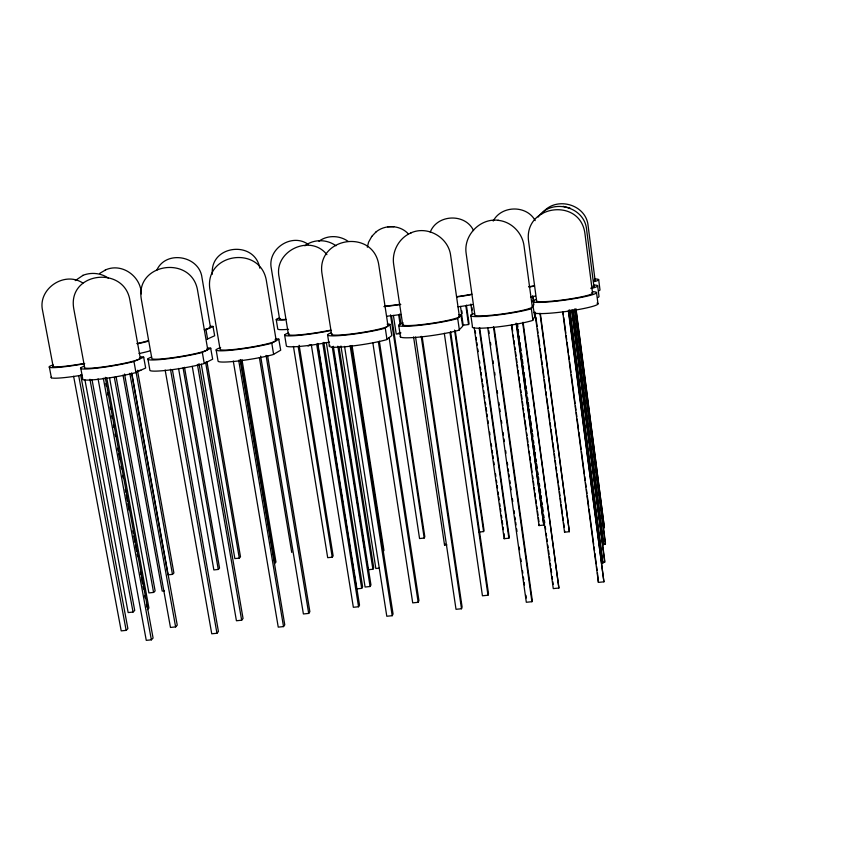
<?xml version="1.0" encoding="UTF-8"?>
<svg xmlns="http://www.w3.org/2000/svg" width="844" height="844" viewBox="0 0 844 844"><rect width="100%" height="100%" fill="white"/><g stroke="black" fill="none" stroke-linecap="round" stroke-linejoin="round"><path stroke-width="1.27" d="M562.674 311.636L598.407 582.392L603.914 581.822L568.529 310.265M602.574 562.389L604.684 562.178L604.737 560.701L571.979 310.539M602.859 544.486L605.38 544.211L605.433 542.871L574.88 308.925M598.407 582.392L597.457 572.949M534.917 312.723L564.552 532.205L569.352 531.688L540.434 314.126M516.939 323.706L553.274 588.606L558.897 588.036L523.09 322.25M564.552 532.205L564.741 530.95M487.737 327.535L526.318 602.268L531.91 601.709L532.237 599.979L494.151 327.398M511.401 325.098L539.021 525.569L543.789 525.052L516.623 324.033M539.021 525.569L539.284 524.346M367.34 247.197L368.564 242.207L371.803 236.373M474.18 327.504L504.153 538.704L508.879 538.187L509.238 536.932L479.645 327.577M444.303 333.253L482.441 595.79L487.98 595.231L488.486 593.532L450.643 331.797M504.153 538.704L504.522 537.438M415.575 337.041L456.013 609.305L461.51 608.756L462.101 607.026L422.179 336.872M479.339 530.855L478.886 532.1L483.591 531.583L484.034 530.348L455.306 330.922M446.877 544.865L444.545 545.108L445.104 543.842M372.826 342.675L412.716 602.869L418.17 602.31L418.93 600.601L379.357 341.198M344.563 346.388L386.795 616.247L392.207 615.709L393.051 613.957L351.357 346.209M389.105 337.516L419.552 538.546L424.194 538.039L424.817 536.784L391.458 315.582M470.825 315.171L472.45 326.586A33.159 3.545 -8.1 0 0 494.078 327.293A33.159 3.545 -8.1 0 0 532.501 320.498L534.769 316.69L532.912 305.264M156.667 270.428C165.582 249.75 199.332 255.553 201.98 277.623L210.483 327.377M532.923 320.351L531.351 308.725L533.229 305.306M430.25 232.132C437.16 214.091 465.508 213.099 473.558 230.612M493.223 221.044C501.315 205.25 526.814 204.87 535.17 220.622M311.331 344.858L353.351 607.29L358.563 606.762L359.512 605.095L317.808 343.424M326.343 342.442L365.093 587.034L370.083 586.517L370.949 584.997L333.296 346.262M356.569 588.89L361.696 588.363L362.614 586.791L323.832 342.39M367.573 567.168L367.984 569.763L372.9 569.236L373.734 567.801L339.024 346.873M260.627 356.115L303.397 613.957L308.714 613.419L309.864 611.689L267.632 355.904M233.282 361.042L278.246 627.124L283.531 626.596L284.766 624.824L240.139 359.533M293.438 346.42L327.694 557.684L332.23 557.188L333.137 555.901L299.135 345.27M192.274 366.444L236.425 620.751L241.658 620.213L243.051 618.473L199.005 363.616M165.15 370.01L211.749 633.791L216.95 633.264L218.427 631.491L172.398 369.777M460.507 306.425L463.198 325.235L468.515 324.529L469.074 323.885L466.394 305.127M463.198 325.235L463.767 324.581M400.647 336.039A32.821 3.503 -8.4 0 0 420.323 336.978A32.821 3.503 -8.4 0 0 458.904 330.183L462.723 326.195L460.845 314.865A32.863 3.249 -8.4 0 0 458.904 314.77M376.044 231.921C385.318 224.282 400.351 224.915 408.433 234.02M124.543 374.029L170.467 627.44L175.626 626.913L177.251 625.161L131.896 373.786M201.294 364.144L234.854 558.601L239.306 558.116L240.498 556.829L206.928 361.559M75.264 280.609L82.965 275.376M403.221 322.914A32.863 3.249 -8.4 0 0 413.032 325.9A32.863 3.249 -8.4 0 0 457.248 318.663L461.109 314.917M371.624 236.563L376.16 231.794M98.073 378.84L146.265 640.353L151.382 639.836L153.08 638.053L105.247 377.289M178.559 368.427L213.859 569.922L218.279 569.447L219.535 568.128L184.488 367.277M538.177 217.066C551.29 197.897 584.607 206.21 586.612 229.61L593.902 286.422M541.827 213.922C554.36 195.597 586.221 203.52 588.131 225.897L595.083 280.229M73.618 376.276L121.209 630.879L126.157 630.373L127.887 628.674L80.644 374.789M147.331 609.632L148.924 608.081L106.703 377.743M84.949 379.895L128.161 612.565L133.035 612.058L134.713 610.455L92.049 379.758M109.583 377.964L148.913 592.921L153.587 592.425L155.127 590.948L116.061 376.551M131.548 372.921L167.977 574.848L172.482 574.374L173.896 573.013L137.466 370.294M329.983 345.344A32.568 3.439 -8.7 0 0 347.781 346.494A32.568 3.439 -8.7 0 0 386.499 339.699L391.827 335.543L389.917 324.307A32.61 3.197 -8.7 0 0 387.122 324.17M330.932 332.937A32.61 3.197 -8.7 0 0 342.326 335.374A32.61 3.197 -8.7 0 0 384.769 328.284L390.139 324.37M304.884 245.826C313.768 238.884 326.987 239.179 335.975 245.773M318.948 241.257C327.43 234.864 339.773 235.254 348.255 241.468M82.881 283.067C64.503 270.681 37.537 288.891 42.58 310.539L53.172 366.591M99.708 273.382L105.584 269.932M411.239 232.807C399.075 237.734 391.732 251.322 393.642 264.235L402.736 324.982M216.138 349.891L218.037 361A32.336 3.334 -9.1 0 0 237.892 361.021A32.336 3.334 -9.1 0 0 273.076 354.617L280.704 350.197L278.752 339.109A32.367 3.102 -9.1 0 0 275.408 338.908M220.643 347.623A32.367 3.102 -9.1 0 0 228.766 350.429A32.367 3.102 -9.1 0 0 271.23 343.36L278.9 339.183M147.89 358.964L149.852 369.967A32.272 3.27 -9.4 0 0 168.241 370.157A32.272 3.27 -9.4 0 0 203.657 363.743L212.656 359.175L210.683 348.182A32.315 3.028 -9.3 0 0 207.698 347.928M151.698 357.065A32.315 3.028 -9.3 0 0 160.339 359.555A32.315 3.028 -9.3 0 0 201.737 352.592L210.789 348.245M80.707 367.889L82.733 378.798A32.283 3.186 -9.7 0 0 99.697 379.156A32.283 3.186 -9.7 0 0 135.325 372.731L145.664 368.005L143.67 357.107A32.325 2.954 -9.6 0 0 141.032 356.812M207.086 339.193L214.671 335.754L212.994 326.417A27.346 2.173 -9.2 0 0 210.451 326.29M84.411 366.159A32.325 2.954 -9.6 0 0 92.439 368.585A32.325 2.954 -9.6 0 0 133.331 361.675L143.723 357.181M205.472 329.74L213.078 326.459M531.351 308.725L530.929 308.872A33.201 3.292 -8.1 0 1 486.661 316.131A33.201 3.292 -8.1 0 1 474.55 313.419M82.554 275.492C90.983 272 100.869 272.96 108.412 278.13M105.226 270.038C121.705 262.347 141.064 276.273 141.296 293.881M410.712 232.965C427.56 225.2 448.67 237.47 450.696 255.816L459.431 316.69M311.436 344.7L307.754 345.745L311.605 345.238M398.336 333.222L400.942 332.874M400.415 333.517L396.226 334.076L393.409 315.424M138.342 370.59L140.853 370.252M164.485 590.842L162.206 591.085L123.024 375.084M379.441 568.107L375.844 568.487L340.944 345.998M497.907 220.326C511.147 221.455 522.151 232.533 523.987 245.562L532.3 306.994A29.129 2.891 -8.1 0 1 501.22 314.116A29.129 2.891 -8.1 0 1 474.824 314.643L466.183 253.654C463.229 235.413 480.141 217.836 498.509 220.316M592.594 293.206L584.945 233.672C580.356 196.81 523.217 204.881 528.629 241.584L536.594 300.696A28.295 2.69 -7.9 0 0 567.168 299.356A28.295 2.69 -7.9 0 0 591.781 292.615M387.607 226.804L393.969 226.688M570.09 208.13L563.064 206.326M308.387 244.528C292.161 232.448 267.137 248.59 271.314 268.434L279.575 319.064M326.892 254.645C310.55 233.514 273.477 250.847 279.09 277.001L288.437 334.541M259.825 268.181C254.677 239.675 209.576 244.939 212.361 274.237M49.395 367.277L51.389 377.785M78.682 375.612L126.157 630.373M89.928 379.241L133.035 612.058M114.351 377.331L153.587 592.425M105.859 383.64L106.333 386.225M107.515 392.682L107.99 395.256M110.131 406.882L110.596 409.467M111.788 415.923L112.263 418.508M113.444 424.965L113.919 427.549M115.1 434.006L115.575 436.591M117.706 448.206L118.181 450.791M118.656 453.376L119.837 459.832M121.03 466.289L121.504 468.874M122.686 475.33L123.161 477.915M125.292 489.531L125.767 492.115M126.241 494.7L127.423 501.157M127.898 503.741L129.079 510.198M132.877 530.855L133.352 533.44M133.827 536.024L135.008 542.481M135.483 545.066L136.665 551.522M137.139 554.107L137.614 556.692M140.463 572.19L140.937 574.764M141.402 577.349L142.594 583.805M143.069 586.39L143.543 588.975M144.725 595.431L145.2 598.016M146.381 604.473L146.856 607.058M103.316 378.154L151.382 639.836M129.818 373.333L175.626 626.913M140.326 358.405L129.913 300.295C124.29 265.048 67.003 271.968 73.808 308.988L84.622 367.267A28.358 2.595 -9.6 0 0 113.676 365.315A28.358 2.595 -9.6 0 0 139.872 357.803M136.127 372.32L172.482 574.374M133.964 361.506L135.947 372.552M170.477 369.303L216.95 633.264M183.074 367.836L218.279 569.447M205.598 362.245L239.306 558.116M202.328 352.423L204.248 363.574M197.412 364.439L241.658 620.213M205.968 329.614L207.592 339.056M207.708 349.437L197.644 290.811C192.137 254.793 134.681 262.589 141.359 299.536L151.815 358.331A28.348 2.659 -9.3 0 0 182.251 356.21A28.348 2.659 -9.3 0 0 206.917 348.878M241.954 359.576L275.967 562.051L274.891 563.359L240.709 360.114M238.694 360.335L283.531 626.596M266.071 355.398L308.714 613.419M259.403 357.677L291.739 552.419M276.231 319.591L277.781 329.086A27.451 2.426 -8.8 0 0 288.564 329.318M276.157 340.332L266.461 281.179C260.891 244.496 203.552 252.862 209.987 289.935L220.084 349.258A28.39 2.711 -9.1 0 0 251.934 346.968A28.39 2.711 -9.1 0 0 275.028 339.805M271.789 343.202L273.635 354.448M298.28 347.106L332.23 557.188M284.639 335.142L286.39 345.924A31.196 3.144 -8.9 0 0 329.54 342.084M322.746 343.086L361.696 588.363M317.703 345.08L319.971 359.344M320.382 361.939L320.804 364.534M321.216 367.129L321.627 369.714M322.039 372.309L322.45 374.905M322.872 377.5L323.284 380.095M323.695 382.691L325.763 395.657M326.174 398.252L330.109 422.886M330.521 425.481L330.932 428.077M331.344 430.672L331.755 433.267M332.167 435.863L334.235 448.829M334.657 451.424L335.068 454.019M335.479 456.615L340.237 486.439M340.649 489.035L341.06 491.63M341.472 494.215L342.717 502.001M343.128 504.596L343.54 507.191M343.951 509.776L344.373 512.371M344.785 514.967L350.365 549.982M350.777 552.577L351.188 555.173M351.61 557.768L352.022 560.363M352.433 562.948L352.845 565.543M353.256 568.139L353.668 570.734M354.09 573.329L356.358 587.593M316.679 344.152L358.563 606.762M337.822 346.177L372.9 569.236M331.587 334.446L322.091 274.247C315.677 237.217 373.681 227.912 378.861 265.438L387.945 325.457A28.601 2.806 -8.7 0 1 358.457 333.032A28.601 2.806 -8.7 0 1 332.082 333.633M334.646 358.51L335.057 361.095M335.469 363.69L335.87 366.285M336.281 368.87L336.693 371.466M337.104 374.061L337.505 376.646M339.763 390.909L340.164 393.494M342.21 406.46L342.622 409.055M343.033 411.64L343.445 414.235M343.846 416.83L344.257 419.415M347.327 438.859L347.739 441.454M348.139 444.039L348.551 446.634M348.962 449.23L349.374 451.825M349.775 454.41L350.186 457.005M350.598 459.6L351.009 462.185M354.079 481.629L354.48 484.224M354.891 486.809L355.303 489.404M355.714 491.999L356.115 494.595M356.527 497.179L356.938 499.775M357.35 502.37L357.75 504.955M359.185 514.028L359.597 516.623M360.008 519.218L360.409 521.803M361.643 529.578L362.044 532.174M362.456 534.769L362.867 537.364M363.279 539.949L363.69 542.544M364.091 545.14L364.502 547.724M366.75 561.988L367.161 564.573M332.272 346.979L370.083 586.517M327.62 335.068L329.403 346.346M352.053 345.523L383.936 550.383L383.165 551.712L351.157 346.188M350.112 345.66L392.207 615.709M385.275 328.126L387.006 339.531M378.418 341.936L418.17 602.31M399.465 314.105L400.953 324.033M398.663 314.717L400.151 324.676M398.769 325.615L400.478 336.988M390.508 314.833L424.194 538.039M413.581 336.946L444.545 545.108M421.219 336.302L461.51 608.756M449.979 332.515L487.98 595.231M461.805 310.835L462.164 313.335M457.712 318.504L459.368 330.015M454.547 330.078L483.591 531.583M479.181 328.179L508.879 538.187M471.891 307.416L472.26 310.012M475.214 330.806L475.583 333.412M476.132 337.305L476.501 339.9M476.871 342.506L477.24 345.101M477.788 349.005L478.158 351.6M479.455 360.694L479.825 363.3M480.373 367.193L480.742 369.799M481.112 372.394L481.481 374.989M482.029 378.893L482.399 381.488M482.768 384.094L483.137 386.689M483.696 390.593L484.066 393.188M484.424 395.783L484.794 398.389M485.353 402.282L485.722 404.888M486.091 407.483L486.64 411.376M487.009 413.982L487.378 416.577M487.927 420.481L488.296 423.076M489.594 432.17L489.963 434.776M491.25 443.87L491.619 446.465M492.168 450.369L492.537 452.964M492.907 455.57L493.276 458.165M493.835 462.069L494.204 464.664M495.491 473.758L495.861 476.364M496.409 480.257L496.778 482.852M497.148 485.458L497.517 488.054M498.076 491.957L498.445 494.552M498.815 497.148L499.173 499.753M499.732 503.646L500.102 506.252M500.471 508.848L500.84 511.443M501.389 515.346L501.758 517.942M502.127 520.548L502.686 524.441M503.045 527.046L503.414 529.642M503.973 533.545L504.343 536.14M470.846 304.04L472.323 314.464M465.835 305.707L468.515 324.529M493.476 326.786L531.91 601.709M488.813 330.753L489.172 333.359M490.459 342.485L490.818 345.091M493.012 360.736L493.381 363.342M494.668 372.457L495.027 375.063M497.221 390.709L497.591 393.315M498.867 402.44L499.237 405.046M499.785 408.95L500.154 411.555M501.431 420.681L501.8 423.287M503.077 432.413L503.446 435.019M503.995 438.933L504.364 441.539M505.64 450.654L506.01 453.27M507.286 462.385L507.655 464.991M508.204 468.905L508.563 471.511M508.932 474.117L509.301 476.723M509.85 480.637L510.219 483.243M510.768 487.146L511.126 489.763M512.413 498.878L512.772 501.484M514.059 510.609L514.418 513.215M514.967 517.129L515.336 519.735M515.705 522.341L516.064 524.947M516.612 528.861L516.982 531.467M519.176 547.102L519.545 549.708M520.822 558.834L521.191 561.439M522.468 570.565L522.837 573.171M523.385 577.074L523.755 579.691M524.113 582.297L524.483 584.903M525.949 595.326L526.318 597.932M511.781 324.666L512.677 331.196M513.215 335.11L513.574 337.716M513.933 340.332L514.481 344.246M514.84 346.852L515.199 349.469M515.557 352.075L516.095 355.989M516.454 358.605L516.992 362.519M517.351 365.125L517.71 367.731M518.068 370.347L518.617 374.261M518.976 376.867L519.514 380.781M519.872 383.398L520.41 387.312M520.769 389.917L521.128 392.534M521.486 395.14L522.025 399.054M522.383 401.67L522.932 405.584M523.291 408.19L523.649 410.806M524.008 413.412L524.546 417.326M524.905 419.943L526.16 429.068M526.698 432.993L527.057 435.599M527.426 438.205L527.964 442.119M528.323 444.735L528.682 447.341M529.22 451.255L529.578 453.872M529.937 456.477L530.475 460.391M530.834 463.008L532.1 472.144M532.638 476.058L532.997 478.664M533.355 481.28L533.893 485.194M534.252 487.8L534.611 490.406M534.969 493.023L535.507 496.937M535.866 499.542L536.415 503.457M536.773 506.073L537.132 508.679M537.491 511.295L538.029 515.209M538.388 517.815L538.926 521.729M522.71 322.946L558.897 588.036M517.52 324.328L517.878 326.934M518.237 329.55L518.596 332.167M519.134 336.081L519.493 338.697M520.031 342.611L520.389 345.228M520.748 347.844L521.107 350.45M521.645 354.374L522.003 356.991M522.362 359.597L522.9 363.521M523.259 366.138L523.618 368.744M524.156 372.668L524.514 375.274M524.873 377.89L525.411 381.815M525.949 385.729L526.297 388.346M526.656 390.951L527.015 393.568M527.553 397.492L527.911 400.098M528.27 402.715L528.808 406.629M529.167 409.245L529.526 411.861M530.064 415.776L530.422 418.392M530.781 421.008L531.319 424.922M531.857 428.847L532.216 431.453M532.575 434.069L532.933 436.686M533.471 440.6L533.83 443.216M534.189 445.832L534.727 449.746M535.085 452.363L535.434 454.969M535.972 458.893L536.33 461.51M536.689 464.116L537.227 468.04M537.765 471.954L538.124 474.571M538.483 477.187L538.841 479.793M539.379 483.717L539.738 486.323M540.097 488.94L540.635 492.864M540.993 495.47L541.352 498.087M541.89 502.011L542.249 504.617M542.608 507.233L543.146 511.147M543.684 515.072L544.042 517.688M544.401 520.294L544.749 522.911M545.287 526.825L545.646 529.441M546.184 533.366L546.543 535.972M546.901 538.588L547.26 541.204M547.798 545.119L548.157 547.735M548.516 550.341L549.054 554.265M549.412 556.882L549.95 560.796M550.309 563.412L550.668 566.018M551.026 568.634L551.565 572.559M552.103 576.473L552.461 579.089M552.82 581.706L553.179 584.312M516.085 323.157L543.789 525.052M539.97 313.272L569.352 531.688M533.271 297.848L533.798 301.751M535.202 312.174L535.55 314.77M535.908 317.376L537.132 326.491M537.491 329.097L538.018 333.011M538.366 335.606L539.77 346.029M540.128 348.635L541.352 357.75M541.711 360.356L542.238 364.26M542.586 366.866L543.99 377.289M544.348 379.884L545.572 389M545.931 391.605L546.458 395.519M546.806 398.125L548.21 408.538M548.568 411.144L549.792 420.259M550.151 422.865L550.678 426.769M551.026 429.374L552.43 439.798M552.788 442.404L554.012 451.519M554.371 454.114L554.898 458.028M555.246 460.634L555.774 464.538M556.122 467.143L556.65 471.047M556.998 473.653L558.232 482.768M558.58 485.374L559.108 489.277M559.466 491.883L559.994 495.797M560.342 498.393L560.87 502.307M561.218 504.912L562.452 514.028M562.8 516.633L563.328 520.537M563.686 523.143L564.214 527.046M532.627 295.738L533.862 304.884M571.631 309.832L604.684 562.178M569.869 309.78L602.869 563.359L569.679 310.37M568.328 310.887L603.914 581.822M563.064 312.312L563.412 314.917M563.75 317.523L565.818 333.158M566.166 335.775L566.683 339.678M567.02 342.284L568.402 352.708M568.74 355.313L569.257 359.227M569.605 361.833L570.977 372.257M571.325 374.863L575.102 403.537M575.45 406.143L575.967 410.057M576.304 412.663L576.821 416.567M577.169 419.173L578.541 429.596M578.889 432.202L581.126 449.145M581.463 451.751L584.386 473.906M584.734 476.512L585.251 480.426M585.588 483.032L586.105 486.946M586.453 489.552L586.97 493.455M587.308 496.061L588.69 506.484M589.028 509.101L593.67 544.285M594.018 546.891L594.535 550.794M594.883 553.4L596.254 563.834M596.602 566.44L597.109 570.344M576.041 308.915L604.399 527.911L575.882 309.379M574.711 309.41L605.38 544.211M573.234 310.318L603.671 544.844L572.886 309.6M598.691 279.744L599.989 289.925A29.403 2.754 -7.9 0 1 598.881 290.8M597.668 285.916L599.029 296.56A30.743 3.017 -7.9 0 1 597.858 297.51M596.539 292.678L597.974 303.829M594.334 279.744A25.816 2.237 -7.9 0 1 594.092 280.957M595.02 278.963A29.434 2.553 -7.9 0 1 594.503 281.611M593.11 285.884A26.997 2.448 -7.9 0 1 591.148 287.846M593.838 285.029A30.785 2.796 -7.9 0 1 590.958 288.564M597.014 303.101A32.22 3.313 -7.8 0 1 569.046 311.056A32.22 3.313 -7.8 0 1 534.189 312.28M592.541 291.676A32.251 3.07 -7.9 0 1 564.805 300.095A32.251 3.07 -7.9 0 1 536.436 299.42M330.489 330.141A27.398 2.564 -8.8 0 1 300.074 334.794A27.398 2.564 -8.8 0 1 289.123 333.76M331.47 330.373A31.239 2.922 -8.8 0 1 294.261 335.712A31.239 2.922 -8.8 0 1 288.258 333.106M459.273 315.962A28.823 2.849 -8.4 0 1 431.115 323.389A28.823 2.849 -8.4 0 1 402.873 324.212M400.341 304.23A24.307 2.026 -8.5 0 1 384.706 306.161M401.027 314.422A27.683 2.49 -8.5 0 1 386.605 316.226M400.784 304.462A27.715 2.31 -8.5 0 1 383.883 306.594M471.88 294.187A24.497 2.047 -8.3 0 1 456.994 296.613M472.397 304.536A27.894 2.521 -8.3 0 1 458.018 306.826M471.005 294.693A27.926 2.342 -8.3 0 1 456.604 296.972M534.516 285.715A24.729 2.078 -8.1 0 1 528.629 286.781M535.149 296.117A28.158 2.553 -8.1 0 1 530.538 296.93M533.809 286.19A28.19 2.363 -8.1 0 1 529.199 287.002M286 319.391A24.096 1.973 -8.8 0 1 280.219 318.452M284.808 319.876A27.472 2.258 -8.8 0 1 279.501 317.945M209.808 326.987A23.98 1.91 -9.2 0 1 204.248 329.645M148.249 340.565A24.835 2.004 -9.4 0 1 136.939 343.55M150.021 350.861A28.285 2.458 -9.5 0 1 139.07 353.541M148.301 341.198A28.306 2.279 -9.4 0 1 137.319 343.803M84.115 363.426A27.272 2.374 -9.6 0 1 53.13 365.969M82.037 375.137A31.059 2.912 -9.7 0 1 51.347 377.015M84.716 363.669A31.091 2.701 -9.6 0 1 54.586 367.604A31.091 2.701 -9.6 0 1 53.172 364.914"/></g></svg>
